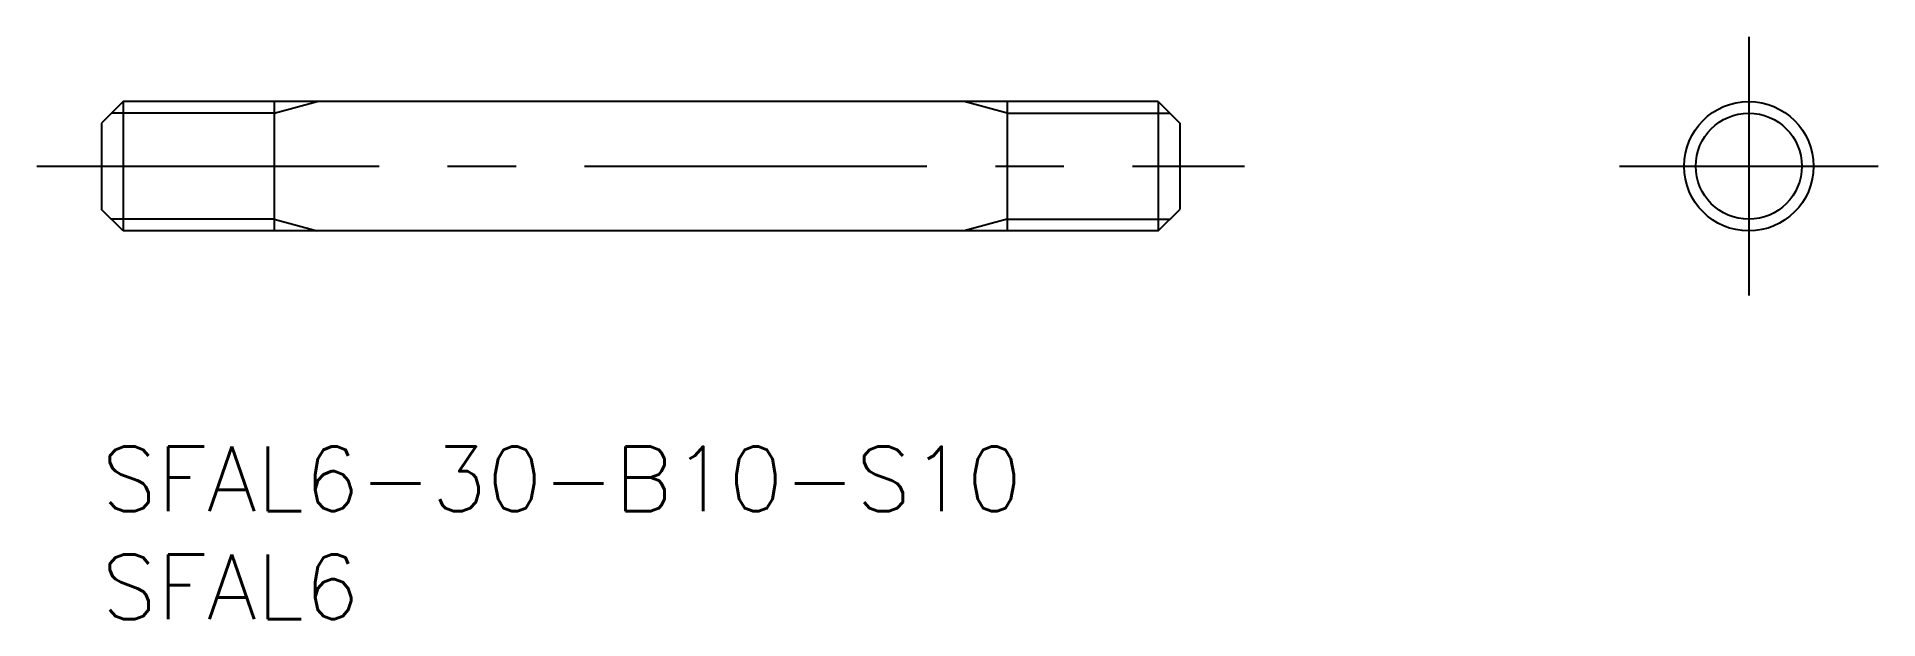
# Model space of a CAD drawing. Extents: x -3 to 82.4, y -8 to 19.
import ezdxf

# ---------------------------------------------------------------- set-up
doc = ezdxf.new("R2010")
doc.units = 0
doc.header["$LTSCALE"] = 0.5
doc.linetypes.add('CENTER', pattern=[50.8, 31.75, -6.35, 6.35, -6.35])
for name, color, linetype in [('MSM_CENTER', 1, 'CENTER'), ('MSM_CONTINUOUS', 7, 'CONTINUOUS'), ('MSM_NARROW', 5, 'CONTINUOUS'), ('MSM_PART_NUMBER', 7, 'CONTINUOUS')]:
    doc.layers.add(name, color=color, linetype=linetype)
doc.styles.get("Standard").update_dxf_attribs({"font": 'txt.shx', "height": 1, "bigfont": 'bigfont.shx'})

# ---------------------------------------------------------------- blocks, each defined once
blk = doc.blocks.new('*U6')
at = {"layer": 'MSM_PART_NUMBER'}
blk.add_text('SFAL6-30-B10-S10', height=3, dxfattribs=at).set_placement((0, -3))
blk = doc.blocks.new('*U7')
at = {"layer": 'MSM_PART_NUMBER'}
blk.add_text('SFAL6', height=3, dxfattribs=at).set_placement((0, -8))

msp = doc.modelspace()

# ---------------------------------------------------------------- linework, layer by layer
at = {"layer": 'MSM_CENTER'}
for p, q in [((76.384, 19), (76.384, 7)), ((-3, 13), (53, 13)), ((70.384, 13), (82.384, 13))]:
    msp.add_line(p, q, dxfattribs=at)
at = {"layer": 'MSM_CONTINUOUS'}
for p, q in [((1, 16), (0, 15)), ((49, 16), (1, 16)), ((1, 16), (1, 10)), ((8, 16), (8, 10)), ((42, 16), (42, 10)), ((49, 16), (50, 15)), ((49, 16), (49, 10)), ((0, 15), (0, 11)), ((50, 15), (50, 11)), ((1, 10), (0, 11)), ((49, 10), (50, 11)), ((49, 10), (1, 10))]:
    msp.add_line(p, q, dxfattribs=at)
msp.add_circle((76.384, 13), 3, dxfattribs=at)
at = {"layer": 'MSM_NARROW'}
for p, q in [((8, 15.458), (0.458, 15.458)), ((8, 15.458), (10, 16)), ((42, 15.458), (40, 16)), ((42, 15.458), (49.541, 15.458)), ((8, 10.541), (0.458, 10.541)), ((8, 10.541), (10, 10)), ((42, 10.541), (40, 10)), ((42, 10.541), (49.541, 10.541))]:
    msp.add_line(p, q, dxfattribs=at)
msp.add_circle((76.384, 13), 2.458, dxfattribs=at)

# ---------------------------------------------------------------- block references
at = {"layer": 'MSM_CONTINUOUS'}
for name in ['*U6', '*U7']:
    msp.add_blockref(name, (0, 0), dxfattribs=at)

doc.saveas('drawing.dxf')
